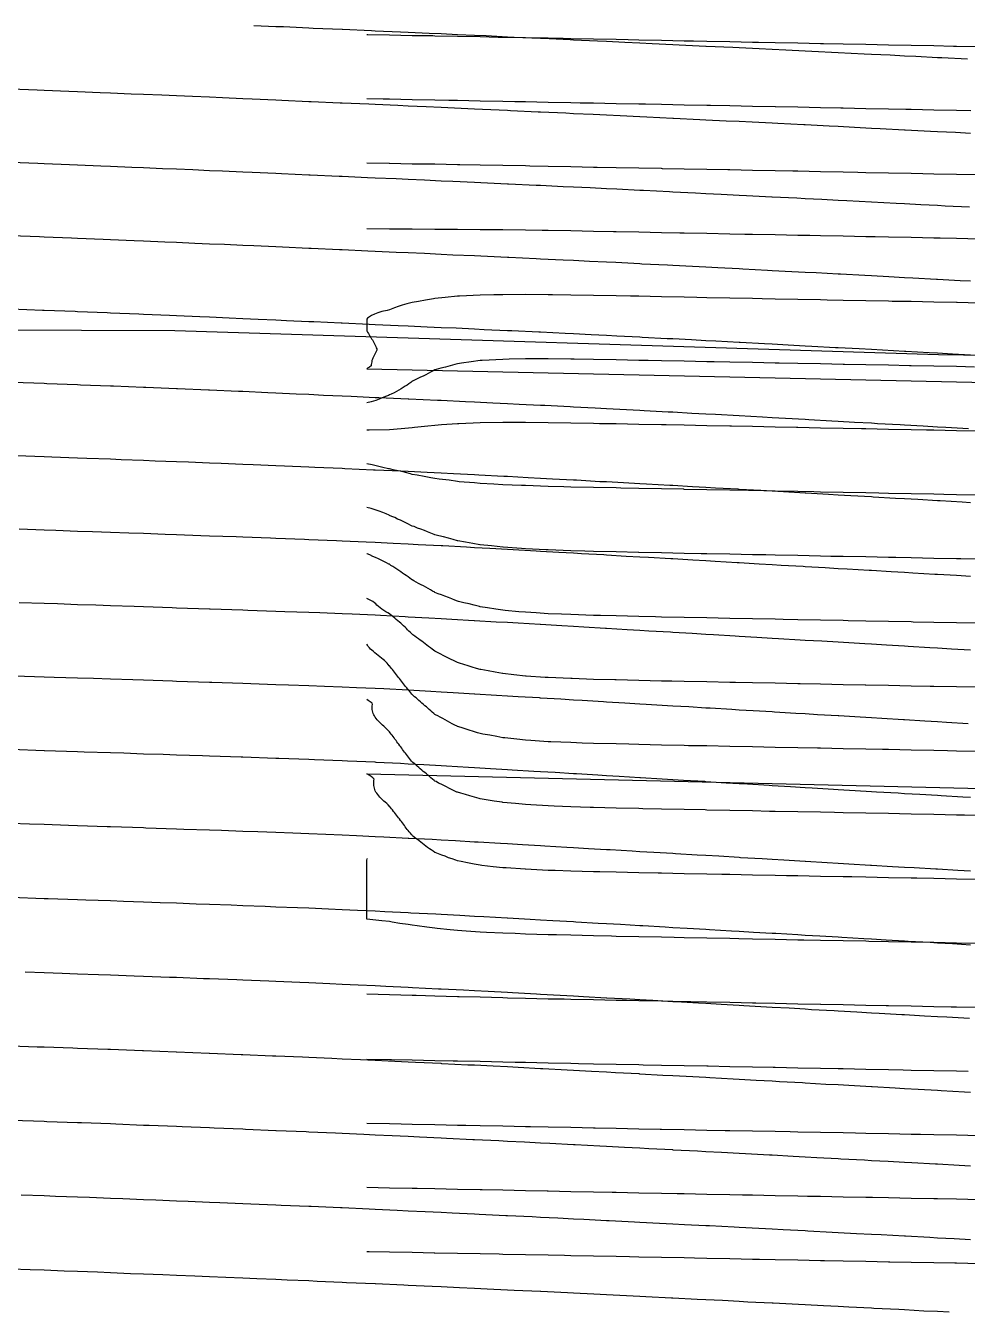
# Model space of a CAD drawing. Header units: metres. Extents: x 0 to 7092, y 40 to 458.
# Drawn here: x 2385.7 to 2475.7, y 40 to 163 of the extents above; entities that cross this region are included whole.
import ezdxf

# ---------------------------------------------------------------- set-up
doc = ezdxf.new("R2010")
doc.units = ezdxf.units.M

msp = doc.modelspace()

# ---------------------------------------------------------------- linework, layer by layer
at = {"color": 1}
msp.add_lwpolyline([(2337.6, 134.07), (2399.97, 133.85), (2399.97, 133.85), (2399.97, 133.85), (2399.97, 133.85), (2399.97, 133.85), (2399.97, 133.85), (2399.97, 133.85), (2472.93, 131.58), (2472.93, 131.58), (2472.93, 131.58), (2472.93, 131.58), (2472.93, 131.58), (2539.92, 130.67), (2539.92, 130.67), (2539.92, 130.67), (2539.92, 130.67), (2539.92, 130.67), (2539.92, 130.67), (2599.67, 126.9)], dxfattribs=at)
at = {"layer": 'Contour_Level_10'}
for points in [[(2476.84, 148.73), (2474.67, 148.78), (2472.5, 148.82), (2471.46, 148.84), (2470.33, 148.86), (2468.17, 148.91), (2466, 148.95), (2465.24, 148.96), (2463.83, 148.99), (2461.66, 149.03), (2459.49, 149.08), (2459.02, 149.09), (2457.33, 149.12), (2455.16, 149.16), (2452.99, 149.21), (2452.8, 149.21), (2450.82, 149.25), (2448.65, 149.29), (2446.57, 149.33), (2446.48, 149.34), (2444.32, 149.38), (2442.15, 149.42), (2440.31, 149.46), (2439.98, 149.46), (2437.81, 149.5), (2435.64, 149.55), (2433.9, 149.58), (2433.48, 149.59), (2431.31, 149.63), (2429.14, 149.67), (2427.2, 149.7), (2426.97, 149.71), (2424.8, 149.75), (2422.64, 149.78), (2420.47, 149.83), (2420.45, 149.83), (2418.3, 149.87)], [(2476.01, 110.35), (2474.68, 110.43), (2472.85, 110.53), (2472.59, 110.55), (2470.5, 110.67), (2469.69, 110.72), (2468.41, 110.8), (2466.53, 110.91), (2466.31, 110.92), (2464.22, 111.04), (2463.37, 111.09), (2462.12, 111.17), (2460.2, 111.28), (2460.02, 111.29), (2457.92, 111.41), (2457.04, 111.46), (2455.82, 111.53), (2453.88, 111.65), (2453.71, 111.66), (2451.6, 111.78), (2450.72, 111.83), (2449.48, 111.9), (2447.56, 112.02), (2447.37, 112.03), (2445.24, 112.15), (2444.39, 112.2), (2443.11, 112.27), (2441.23, 112.38), (2440.97, 112.4), (2438.82, 112.52), (2438.07, 112.56), (2436.65, 112.64), (2434.91, 112.74), (2434.48, 112.77), (2432.29, 112.89), (2431.75, 112.92), (2430.07, 113.01), (2428.59, 113.09), (2427.84, 113.14), (2425.57, 113.26), (2425.42, 113.27), (2423.23, 113.38), (2422.26, 113.43), (2420.82, 113.5), (2419.1, 113.59), (2418.26, 113.63), (2415.94, 113.73), (2415.42, 113.75), (2412.78, 113.86), (2412.34, 113.87), (2409.62, 113.98), (2409.12, 114), (2406.45, 114.1), (2405.81, 114.12), (2403.29, 114.21), (2402.45, 114.24), (2400.13, 114.33), (2399.03, 114.37), (2396.97, 114.44), (2395.58, 114.49), (2393.81, 114.55), (2392.1, 114.61), (2390.65, 114.66), (2388.6, 114.74), (2387.48, 114.77), (2385.08, 114.86)]]:
    msp.add_lwpolyline(points, dxfattribs=at)
at = {"layer": 'Contour_Level_11'}
for points in [[(2476.84, 142.61), (2474.67, 142.65), (2473.1, 142.68), (2472.5, 142.7), (2470.33, 142.74), (2468.17, 142.78), (2466.88, 142.81), (2466, 142.83), (2463.83, 142.87), (2461.66, 142.91), (2460.66, 142.93), (2459.49, 142.95), (2457.33, 143), (2455.16, 143.04), (2454.44, 143.05), (2452.99, 143.08), (2450.82, 143.13), (2448.65, 143.17), (2448.21, 143.18), (2446.48, 143.21), (2444.32, 143.25), (2442.15, 143.3), (2441.89, 143.3), (2439.98, 143.34), (2437.81, 143.38), (2435.64, 143.41), (2435.07, 143.42), (2433.48, 143.45), (2431.31, 143.48), (2429.14, 143.5), (2426.97, 143.52), (2424.8, 143.53), (2422.64, 143.54), (2421.31, 143.55), (2420.47, 143.55), (2418.3, 143.59)], [(2476.01, 103.3), (2474.19, 103.41), (2472.85, 103.49), (2472.12, 103.53), (2470.05, 103.65), (2469.69, 103.68), (2467.98, 103.78), (2466.53, 103.86), (2465.91, 103.9), (2463.85, 104.02), (2463.37, 104.05), (2461.78, 104.15), (2460.2, 104.24), (2459.72, 104.27), (2457.65, 104.39), (2457.04, 104.43), (2455.58, 104.52), (2453.88, 104.62), (2453.52, 104.64), (2451.45, 104.76), (2450.72, 104.81), (2449.39, 104.89), (2447.56, 104.99), (2447.32, 105.01), (2445.25, 105.13), (2444.39, 105.18), (2443.18, 105.26), (2441.23, 105.37), (2441.11, 105.38), (2439.04, 105.5), (2438.07, 105.56), (2436.96, 105.62), (2434.91, 105.75), (2434.87, 105.75), (2432.78, 105.87), (2431.75, 105.93), (2430.68, 105.99), (2428.59, 106.12), (2428.56, 106.12), (2426.42, 106.24), (2425.42, 106.3), (2424.23, 106.36), (2422.26, 106.47), (2421.99, 106.49), (2419.63, 106.61), (2419.1, 106.64), (2416.91, 106.73), (2415.94, 106.78), (2413.83, 106.86), (2412.78, 106.9), (2410.46, 106.98), (2409.62, 107.01), (2406.95, 107.1), (2406.45, 107.12), (2403.35, 107.23), (2403.29, 107.23), (2400.13, 107.33), (2399.72, 107.35), (2396.97, 107.44), (2396.07, 107.47), (2393.81, 107.55), (2392.41, 107.59), (2390.65, 107.65), (2388.74, 107.72), (2387.48, 107.76), (2385.08, 107.84)]]:
    msp.add_lwpolyline(points, dxfattribs=at)
at = {"layer": 'Contour_Level_12'}
for points in [[(2476.84, 136.49), (2474.74, 136.53), (2474.67, 136.53), (2472.5, 136.57), (2470.33, 136.62), (2468.53, 136.65), (2468.17, 136.66), (2466, 136.7), (2463.83, 136.74), (2462.31, 136.77), (2461.66, 136.79), (2459.49, 136.83), (2457.33, 136.87), (2456.09, 136.9), (2455.16, 136.92), (2452.99, 136.96), (2450.82, 137), (2449.85, 137.02), (2448.65, 137.04), (2446.48, 137.09), (2444.32, 137.13), (2443.5, 137.14), (2442.15, 137.17), (2439.98, 137.21), (2437.81, 137.24), (2436.06, 137.27), (2435.64, 137.27), (2433.48, 137.29), (2431.31, 137.28), (2430.45, 137.27), (2429.14, 137.24), (2427.18, 137.14), (2426.97, 137.13), (2425.8, 137.02), (2424.8, 136.92), (2424.67, 136.9), (2423.93, 136.77), (2423.26, 136.65), (2422.65, 136.53), (2422.64, 136.53), (2422.14, 136.41), (2421.69, 136.28), (2421.29, 136.16), (2420.94, 136.04), (2420.63, 135.91), (2420.47, 135.84), (2420.24, 135.79), (2419.76, 135.67), (2419.36, 135.54), (2419.03, 135.42), (2418.77, 135.3), (2418.56, 135.17), (2418.39, 135.05), (2418.3, 134.96), (2418.3, 133.86), (2418.32, 133.82), (2418.39, 133.7), (2418.46, 133.57), (2418.54, 133.45), (2418.61, 133.33), (2418.69, 133.2), (2418.77, 133.08), (2418.84, 132.96), (2418.91, 132.83), (2418.98, 132.71), (2419.04, 132.59), (2419.1, 132.47), (2419.16, 132.34), (2419.21, 132.22), (2419.26, 132.1), (2419.28, 131.97), (2419.2, 131.85), (2419.13, 131.73), (2419.06, 131.6), (2419, 131.48), (2418.94, 131.36), (2418.89, 131.23), (2418.84, 131.11), (2418.8, 130.99), (2418.78, 130.86), (2418.75, 130.74), (2418.74, 130.62), (2418.72, 130.5), (2418.55, 130.37), (2418.38, 130.25), (2418.3, 130.19), (2557.06, 127.13)], [(2475.77, 96.27), (2473.7, 96.39), (2472.85, 96.44), (2471.64, 96.51), (2469.69, 96.63), (2469.59, 96.64), (2467.53, 96.76), (2466.53, 96.82), (2465.47, 96.88), (2463.42, 97.01), (2463.37, 97.01), (2461.37, 97.13), (2460.2, 97.2), (2459.32, 97.25), (2457.27, 97.38), (2457.04, 97.39), (2455.22, 97.5), (2453.88, 97.58), (2453.18, 97.62), (2451.13, 97.74), (2450.72, 97.77), (2449.09, 97.87), (2447.56, 97.96), (2447.05, 97.99), (2445.01, 98.11), (2444.39, 98.15), (2442.97, 98.24), (2441.23, 98.34), (2440.93, 98.36), (2438.9, 98.48), (2438.07, 98.53), (2436.86, 98.61), (2434.91, 98.72), (2434.81, 98.73), (2432.77, 98.85), (2431.75, 98.91), (2430.71, 98.98), (2428.64, 99.1), (2428.59, 99.1), (2426.55, 99.22), (2425.42, 99.29), (2424.42, 99.35), (2422.26, 99.47), (2422.26, 99.47), (2419.94, 99.59), (2419.1, 99.64), (2417.31, 99.71), (2415.94, 99.77), (2414.25, 99.84), (2412.78, 99.89), (2410.83, 99.96), (2409.62, 100), (2407.21, 100.08), (2406.45, 100.11), (2403.49, 100.21), (2403.29, 100.21), (2400.13, 100.32), (2399.73, 100.33), (2396.97, 100.42), (2395.96, 100.45), (2393.81, 100.52), (2392.18, 100.58), (2390.65, 100.63), (2388.42, 100.7), (2387.48, 100.73), (2384.67, 100.82)]]:
    msp.add_lwpolyline(points, dxfattribs=at)
at = {"layer": 'Contour_Level_13'}
for points in [[(2476.39, 130.37), (2474.67, 130.41), (2472.5, 130.45), (2470.33, 130.49), (2470.17, 130.5), (2468.17, 130.54), (2466, 130.58), (2463.95, 130.62), (2463.83, 130.62), (2461.66, 130.66), (2459.49, 130.71), (2457.73, 130.74), (2457.33, 130.75), (2455.16, 130.79), (2452.99, 130.84), (2451.5, 130.86), (2450.82, 130.88), (2448.65, 130.92), (2446.48, 130.96), (2445.2, 130.99), (2444.32, 131), (2442.15, 131.05), (2439.98, 131.08), (2438.14, 131.11), (2437.81, 131.12), (2435.64, 131.14), (2433.48, 131.14), (2431.91, 131.11), (2431.31, 131.1), (2429.33, 130.99), (2429.14, 130.98), (2428.29, 130.86), (2427.35, 130.74), (2426.97, 130.69), (2426.71, 130.62), (2426.27, 130.5), (2425.83, 130.37), (2425.38, 130.25), (2424.94, 130.13), (2424.8, 130.09), (2424.64, 130), (2424.41, 129.88), (2424.18, 129.76), (2423.94, 129.63), (2423.7, 129.51), (2423.45, 129.39), (2423.2, 129.26), (2422.94, 129.14), (2422.66, 129.02), (2422.64, 129.01), (2422.5, 128.89), (2422.33, 128.77), (2422.16, 128.65), (2421.98, 128.53), (2421.79, 128.4), (2421.59, 128.28), (2421.38, 128.16), (2421.15, 128.03), (2420.91, 127.91), (2420.65, 127.79), (2420.47, 127.71), (2420.37, 127.66), (2420.09, 127.54), (2419.79, 127.42), (2419.5, 127.29), (2419.17, 127.17), (2418.73, 127.05), (2418.3, 126.94)], [(2476.01, 89.21), (2475.28, 89.25), (2473.21, 89.37), (2472.85, 89.39), (2471.15, 89.5), (2469.69, 89.58), (2469.09, 89.62), (2467.02, 89.74), (2466.53, 89.77), (2464.97, 89.86), (2463.37, 89.96), (2462.91, 89.99), (2460.86, 90.11), (2460.2, 90.15), (2458.8, 90.23), (2457.04, 90.34), (2456.75, 90.36), (2454.7, 90.48), (2453.88, 90.53), (2452.66, 90.6), (2450.72, 90.72), (2450.61, 90.73), (2448.57, 90.85), (2447.56, 90.91), (2446.52, 90.97), (2444.48, 91.1), (2444.39, 91.1), (2442.44, 91.22), (2441.23, 91.29), (2440.4, 91.34), (2438.35, 91.47), (2438.07, 91.48), (2436.31, 91.59), (2434.91, 91.67), (2434.26, 91.71), (2432.2, 91.83), (2431.75, 91.86), (2430.13, 91.96), (2428.59, 92.05), (2428.04, 92.08), (2425.93, 92.2), (2425.42, 92.23), (2423.77, 92.33), (2422.26, 92.41), (2421.54, 92.45), (2419.21, 92.57), (2419.1, 92.58), (2416.45, 92.7), (2415.94, 92.72), (2413.32, 92.82), (2412.78, 92.84), (2409.9, 92.94), (2409.62, 92.95), (2406.45, 93.06), (2406.3, 93.07), (2403.29, 93.17), (2402.6, 93.19), (2400.13, 93.27), (2398.85, 93.31), (2396.97, 93.37), (2395.08, 93.44), (2393.81, 93.48), (2391.3, 93.56), (2390.65, 93.58), (2387.52, 93.68), (2387.48, 93.68), (2384.32, 93.79)]]:
    msp.add_lwpolyline(points, dxfattribs=at)
at = {"layer": 'Contour_Level_14'}
for points in [[(2476.84, 124.24), (2474.67, 124.28), (2472.5, 124.33), (2471.81, 124.34), (2470.33, 124.37), (2468.17, 124.41), (2466, 124.45), (2465.59, 124.46), (2463.83, 124.5), (2461.66, 124.54), (2459.49, 124.58), (2459.37, 124.59), (2457.33, 124.63), (2455.16, 124.67), (2453.15, 124.71), (2452.99, 124.71), (2450.82, 124.75), (2448.65, 124.8), (2446.92, 124.83), (2446.48, 124.84), (2444.32, 124.88), (2442.15, 124.93), (2440.56, 124.95), (2439.98, 124.97), (2437.81, 125), (2435.64, 125.04), (2433.48, 125.06), (2431.31, 125.07), (2429.14, 125.04), (2427.09, 124.95), (2426.97, 124.95), (2425.46, 124.83), (2424.8, 124.79), (2424.13, 124.71), (2422.88, 124.59), (2422.64, 124.56), (2421.58, 124.46), (2420.47, 124.38), (2418.53, 124.34), (2418.3, 124.34)], [(2476.01, 82.16), (2474.79, 82.23), (2472.85, 82.35), (2472.7, 82.35), (2470.62, 82.48), (2469.69, 82.53), (2468.54, 82.6), (2466.53, 82.72), (2466.46, 82.72), (2464.38, 82.85), (2463.37, 82.91), (2462.3, 82.97), (2460.23, 83.09), (2460.2, 83.09), (2458.16, 83.22), (2457.04, 83.28), (2456.09, 83.34), (2454.02, 83.46), (2453.88, 83.47), (2451.94, 83.59), (2450.72, 83.66), (2449.87, 83.71), (2447.8, 83.83), (2447.56, 83.85), (2445.73, 83.95), (2444.39, 84.03), (2443.66, 84.08), (2441.58, 84.2), (2441.23, 84.22), (2439.5, 84.32), (2438.07, 84.41), (2437.41, 84.45), (2435.31, 84.57), (2434.91, 84.59), (2433.2, 84.69), (2431.75, 84.78), (2431.08, 84.82), (2428.94, 84.94), (2428.59, 84.96), (2426.77, 85.06), (2425.42, 85.14), (2424.56, 85.19), (2422.31, 85.31), (2422.26, 85.31), (2419.92, 85.43), (2419.1, 85.47), (2417.31, 85.56), (2415.94, 85.62), (2414.4, 85.68), (2412.78, 85.74), (2411.23, 85.8), (2409.62, 85.86), (2407.89, 85.92), (2406.45, 85.98), (2404.41, 86.05), (2403.29, 86.09), (2400.83, 86.17), (2400.13, 86.2), (2397.19, 86.29), (2396.97, 86.3), (2393.81, 86.41), (2393.51, 86.42), (2390.65, 86.51), (2389.8, 86.54), (2387.48, 86.62), (2386.07, 86.66), (2384.32, 86.72)]]:
    msp.add_lwpolyline(points, dxfattribs=at)
at = {"layer": 'Contour_Level_15'}
for points in [[(2476.84, 118.12), (2474.67, 118.16), (2473.45, 118.18), (2472.5, 118.2), (2470.33, 118.24), (2468.17, 118.29), (2467.23, 118.31), (2466, 118.33), (2463.83, 118.37), (2461.66, 118.42), (2461.02, 118.43), (2459.49, 118.46), (2457.33, 118.5), (2455.16, 118.55), (2454.8, 118.55), (2452.99, 118.59), (2450.82, 118.63), (2448.65, 118.67), (2448.61, 118.68), (2446.48, 118.72), (2444.32, 118.76), (2442.57, 118.8), (2442.15, 118.81), (2439.98, 118.85), (2437.81, 118.9), (2437.14, 118.92), (2435.64, 118.96), (2433.48, 119.03), (2433.08, 119.05), (2431.31, 119.12), (2430.44, 119.17), (2429.14, 119.24), (2428.59, 119.29), (2427.15, 119.41), (2426.97, 119.43), (2426.17, 119.54), (2425.21, 119.66), (2424.8, 119.71), (2424.44, 119.78), (2423.8, 119.91), (2423.12, 120.03), (2422.64, 120.11), (2422.48, 120.15), (2422, 120.28), (2421.5, 120.4), (2420.96, 120.52), (2420.47, 120.63), (2420.39, 120.65), (2419.85, 120.77), (2419.33, 120.89), (2418.83, 121.02), (2418.3, 121.11)], [(2476.01, 75.11), (2474.28, 75.21), (2472.85, 75.3), (2472.16, 75.34), (2470.05, 75.46), (2469.69, 75.48), (2467.94, 75.58), (2466.53, 75.66), (2465.82, 75.71), (2463.71, 75.83), (2463.37, 75.85), (2461.6, 75.95), (2460.2, 76.03), (2459.5, 76.08), (2457.39, 76.2), (2457.04, 76.22), (2455.28, 76.32), (2453.88, 76.4), (2453.17, 76.44), (2451.05, 76.57), (2450.72, 76.59), (2448.94, 76.69), (2447.56, 76.77), (2446.82, 76.81), (2444.69, 76.94), (2444.39, 76.95), (2442.56, 77.06), (2441.23, 77.14), (2440.42, 77.18), (2438.27, 77.31), (2438.07, 77.32), (2436.1, 77.43), (2434.91, 77.5), (2433.92, 77.55), (2431.75, 77.67), (2431.72, 77.68), (2429.49, 77.8), (2428.59, 77.85), (2427.21, 77.92), (2425.42, 78.02), (2424.9, 78.05), (2422.53, 78.17), (2422.26, 78.18), (2420.04, 78.29), (2419.1, 78.34), (2417.42, 78.41), (2415.94, 78.48), (2414.65, 78.54), (2412.78, 78.62), (2411.7, 78.66), (2409.62, 78.74), (2408.6, 78.78), (2406.45, 78.87), (2405.36, 78.91), (2403.29, 78.98), (2402, 79.03), (2400.13, 79.1), (2398.56, 79.15), (2396.97, 79.21), (2395.04, 79.28), (2393.81, 79.32), (2391.47, 79.4), (2390.65, 79.43), (2387.86, 79.52), (2387.48, 79.54), (2384.32, 79.64)]]:
    msp.add_lwpolyline(points, dxfattribs=at)
at = {"layer": 'Contour_Level_16'}
for points in [[(2476.84, 111.99), (2475.09, 112.03), (2474.67, 112.04), (2472.5, 112.08), (2470.33, 112.12), (2468.87, 112.15), (2468.17, 112.16), (2466, 112.21), (2463.83, 112.25), (2462.66, 112.27), (2461.66, 112.29), (2459.49, 112.34), (2457.33, 112.38), (2456.45, 112.4), (2455.16, 112.42), (2452.99, 112.47), (2450.82, 112.51), (2450.27, 112.52), (2448.65, 112.55), (2446.48, 112.6), (2444.32, 112.64), (2444.28, 112.64), (2442.15, 112.69), (2439.98, 112.74), (2439.14, 112.77), (2437.81, 112.8), (2435.64, 112.88), (2435.44, 112.89), (2433.48, 112.98), (2433.08, 113.01), (2431.35, 113.14), (2431.31, 113.14), (2430.23, 113.26), (2429.14, 113.38), (2429.12, 113.38), (2428.43, 113.5), (2427.73, 113.63), (2427.01, 113.75), (2426.97, 113.76), (2426.55, 113.87), (2426.1, 114), (2425.64, 114.12), (2425.18, 114.24), (2424.8, 114.34), (2424.74, 114.37), (2424.43, 114.49), (2424.12, 114.61), (2423.81, 114.74), (2423.48, 114.86), (2423.15, 114.98), (2422.82, 115.11), (2422.64, 115.17), (2422.52, 115.23), (2422.28, 115.35), (2422.03, 115.47), (2421.78, 115.6), (2421.52, 115.72), (2421.25, 115.84), (2420.98, 115.97), (2420.71, 116.09), (2420.47, 116.19), (2420.43, 116.21), (2420.15, 116.34), (2419.83, 116.46), (2419.49, 116.58), (2419.12, 116.71), (2418.73, 116.83), (2418.31, 116.95), (2418.3, 116.95)], [(2475.91, 68.07), (2473.75, 68.2), (2472.85, 68.25), (2471.6, 68.32), (2469.69, 68.43), (2469.44, 68.44), (2467.28, 68.56), (2466.53, 68.61), (2465.13, 68.69), (2463.37, 68.79), (2462.98, 68.81), (2460.82, 68.93), (2460.2, 68.97), (2458.66, 69.06), (2457.04, 69.15), (2456.5, 69.18), (2454.34, 69.3), (2453.88, 69.33), (2452.18, 69.43), (2450.72, 69.51), (2450.01, 69.55), (2447.83, 69.67), (2447.56, 69.69), (2445.65, 69.8), (2444.39, 69.87), (2443.45, 69.92), (2441.25, 70.04), (2441.23, 70.04), (2439.02, 70.17), (2438.07, 70.22), (2436.78, 70.29), (2434.91, 70.39), (2434.53, 70.41), (2432.24, 70.53), (2431.75, 70.56), (2429.91, 70.66), (2428.59, 70.73), (2427.56, 70.78), (2425.42, 70.89), (2425.15, 70.9), (2422.68, 71.03), (2422.26, 71.05), (2420.13, 71.15), (2419.1, 71.2), (2417.49, 71.27), (2415.94, 71.34), (2414.76, 71.4), (2412.78, 71.48), (2411.92, 71.52), (2409.62, 71.62), (2408.96, 71.64), (2406.45, 71.74), (2405.88, 71.77), (2403.29, 71.87), (2402.71, 71.89), (2400.13, 71.99), (2399.44, 72.01), (2396.97, 72.1), (2396.09, 72.14), (2393.81, 72.22), (2392.66, 72.26), (2390.65, 72.33), (2389.19, 72.38), (2387.48, 72.44), (2385.66, 72.5)]]:
    msp.add_lwpolyline(points, dxfattribs=at)
at = {"layer": 'Contour_Level_17'}
for points in [[(2476.73, 105.87), (2474.67, 105.91), (2472.5, 105.95), (2470.52, 105.99), (2470.33, 106), (2468.17, 106.04), (2466, 106.08), (2464.3, 106.12), (2463.83, 106.13), (2461.66, 106.17), (2459.49, 106.21), (2458.09, 106.24), (2457.33, 106.26), (2455.16, 106.3), (2452.99, 106.34), (2451.9, 106.36), (2450.82, 106.39), (2448.65, 106.43), (2446.48, 106.47), (2445.9, 106.49), (2444.32, 106.52), (2442.15, 106.57), (2440.65, 106.61), (2439.98, 106.63), (2437.81, 106.7), (2436.93, 106.73), (2435.64, 106.79), (2434.5, 106.86), (2433.48, 106.92), (2432.83, 106.98), (2431.53, 107.1), (2431.31, 107.12), (2430.64, 107.23), (2429.84, 107.35), (2429.14, 107.45), (2429.07, 107.47), (2428.58, 107.59), (2428.09, 107.72), (2427.59, 107.84), (2427.08, 107.96), (2426.97, 107.99), (2426.73, 108.09), (2426.42, 108.21), (2426.1, 108.33), (2425.78, 108.46), (2425.46, 108.58), (2425.13, 108.7), (2424.8, 108.82), (2424.8, 108.83), (2424.59, 108.95), (2424.38, 109.07), (2424.16, 109.2), (2423.94, 109.32), (2423.72, 109.44), (2423.49, 109.56), (2423.26, 109.69), (2423.03, 109.81), (2422.8, 109.93), (2422.64, 110.02), (2422.58, 110.06), (2422.41, 110.18), (2422.25, 110.3), (2422.07, 110.43), (2421.9, 110.55), (2421.73, 110.67), (2421.55, 110.8), (2421.37, 110.92), (2421.19, 111.04), (2421, 111.17), (2420.81, 111.29), (2420.62, 111.41), (2420.47, 111.51), (2420.42, 111.53), (2420.19, 111.66), (2419.95, 111.78), (2419.69, 111.9), (2419.42, 112.03), (2419.15, 112.15), (2418.88, 112.27), (2418.61, 112.4), (2418.35, 112.52), (2418.3, 112.55)], [(2476.01, 61.02), (2475.42, 61.05), (2473.21, 61.18), (2472.85, 61.2), (2471.01, 61.3), (2469.69, 61.37), (2468.8, 61.42), (2466.59, 61.55), (2466.53, 61.55), (2464.38, 61.67), (2463.37, 61.73), (2462.17, 61.79), (2460.2, 61.9), (2459.96, 61.92), (2457.75, 62.04), (2457.04, 62.08), (2455.53, 62.16), (2453.88, 62.25), (2453.31, 62.29), (2451.08, 62.41), (2450.72, 62.43), (2448.84, 62.53), (2447.56, 62.6), (2446.59, 62.65), (2444.39, 62.77), (2444.34, 62.78), (2442.06, 62.9), (2441.23, 62.95), (2439.77, 63.02), (2438.07, 63.12), (2437.46, 63.15), (2435.13, 63.27), (2434.91, 63.28), (2432.77, 63.39), (2431.75, 63.45), (2430.37, 63.52), (2428.59, 63.61), (2427.95, 63.64), (2425.48, 63.76), (2425.42, 63.77), (2422.95, 63.89), (2422.26, 63.92), (2420.36, 64.01), (2419.1, 64.07), (2417.7, 64.13), (2415.94, 64.21), (2414.97, 64.26), (2412.78, 64.35), (2412.17, 64.38), (2409.62, 64.49), (2409.28, 64.5), (2406.45, 64.62), (2406.3, 64.62), (2403.29, 64.75), (2403.23, 64.75), (2400.13, 64.87), (2400.08, 64.87), (2396.97, 64.99), (2396.86, 64.99), (2393.81, 65.11), (2393.56, 65.12), (2390.65, 65.22), (2390.21, 65.24), (2387.48, 65.34), (2386.8, 65.36), (2384.32, 65.45)]]:
    msp.add_lwpolyline(points, dxfattribs=at)
at = {"layer": 'Contour_Level_18'}
for points in [[(2476.84, 99.75), (2474.67, 99.79), (2472.5, 99.83), (2472.16, 99.84), (2470.33, 99.87), (2468.17, 99.92), (2466, 99.96), (2465.94, 99.96), (2463.83, 100), (2461.66, 100.05), (2459.73, 100.08), (2459.49, 100.09), (2457.33, 100.13), (2455.16, 100.17), (2453.53, 100.21), (2452.99, 100.22), (2450.82, 100.26), (2448.65, 100.31), (2447.47, 100.33), (2446.48, 100.35), (2444.32, 100.4), (2442.15, 100.45), (2442, 100.45), (2439.98, 100.51), (2437.93, 100.58), (2437.81, 100.58), (2435.64, 100.68), (2435.34, 100.7), (2433.53, 100.82), (2433.48, 100.83), (2432.37, 100.95), (2431.31, 101.06), (2431.27, 101.07), (2430.59, 101.19), (2429.9, 101.32), (2429.22, 101.44), (2429.14, 101.45), (2428.78, 101.56), (2428.38, 101.68), (2427.98, 101.81), (2427.57, 101.93), (2427.16, 102.05), (2426.97, 102.11), (2426.84, 102.18), (2426.6, 102.3), (2426.36, 102.42), (2426.11, 102.55), (2425.87, 102.67), (2425.62, 102.79), (2425.37, 102.92), (2425.12, 103.04), (2424.87, 103.16), (2424.8, 103.19), (2424.69, 103.29), (2424.54, 103.41), (2424.38, 103.53), (2424.22, 103.65), (2424.06, 103.78), (2423.9, 103.9), (2423.74, 104.02), (2423.57, 104.15), (2423.41, 104.27), (2423.24, 104.39), (2423.07, 104.52), (2422.9, 104.64), (2422.72, 104.76), (2422.64, 104.82), (2422.58, 104.89), (2422.46, 105.01), (2422.34, 105.13), (2422.21, 105.26), (2422.09, 105.38), (2421.96, 105.5), (2421.83, 105.62), (2421.69, 105.75), (2421.56, 105.87), (2421.42, 105.99), (2421.27, 106.12), (2421.12, 106.24), (2420.98, 106.36), (2420.82, 106.49), (2420.67, 106.61), (2420.51, 106.73), (2420.47, 106.77), (2420.32, 106.86), (2420.12, 106.98), (2419.93, 107.1), (2419.75, 107.23), (2419.58, 107.35), (2419.42, 107.47), (2419.28, 107.59), (2419.16, 107.72), (2419.05, 107.84), (2418.88, 107.96), (2418.63, 108.09), (2418.36, 108.21), (2418.3, 108.24)], [(2476.01, 53.98), (2474.93, 54.04), (2472.85, 54.15), (2472.66, 54.16), (2470.4, 54.28), (2469.69, 54.32), (2468.13, 54.41), (2466.53, 54.49), (2465.87, 54.53), (2463.6, 54.65), (2463.37, 54.66), (2461.33, 54.77), (2460.2, 54.84), (2459.05, 54.9), (2457.04, 55.01), (2456.78, 55.02), (2454.49, 55.14), (2453.88, 55.18), (2452.2, 55.27), (2450.72, 55.35), (2449.9, 55.39), (2447.59, 55.51), (2447.56, 55.52), (2445.27, 55.64), (2444.39, 55.68), (2442.93, 55.76), (2441.23, 55.85), (2440.58, 55.88), (2438.21, 56.01), (2438.07, 56.01), (2435.8, 56.13), (2434.91, 56.18), (2433.38, 56.25), (2431.75, 56.33), (2430.93, 56.38), (2428.59, 56.49), (2428.44, 56.5), (2425.91, 56.62), (2425.42, 56.65), (2423.34, 56.74), (2422.26, 56.8), (2420.72, 56.87), (2419.1, 56.94), (2418.04, 56.99), (2415.94, 57.09), (2415.31, 57.11), (2412.78, 57.23), (2412.52, 57.24), (2409.66, 57.36), (2409.62, 57.36), (2406.72, 57.48), (2406.45, 57.49), (2403.72, 57.61), (2403.29, 57.62), (2400.65, 57.73), (2400.13, 57.75), (2397.51, 57.85), (2396.97, 57.87), (2394.31, 57.98), (2393.81, 58), (2391.05, 58.1), (2390.65, 58.11), (2387.74, 58.22), (2387.48, 58.23), (2384.37, 58.35)]]:
    msp.add_lwpolyline(points, dxfattribs=at)
at = {"layer": 'Contour_Level_19'}
for points in [[(2476.84, 93.62), (2474.67, 93.66), (2473.8, 93.68), (2472.5, 93.71), (2470.33, 93.75), (2468.17, 93.79), (2467.58, 93.8), (2466, 93.84), (2463.83, 93.88), (2461.66, 93.92), (2461.37, 93.93), (2459.49, 93.97), (2457.33, 94.01), (2455.16, 94.05), (2455.16, 94.05), (2452.99, 94.09), (2450.82, 94.14), (2449.04, 94.17), (2448.65, 94.18), (2446.48, 94.23), (2444.32, 94.27), (2443.34, 94.3), (2442.15, 94.33), (2439.98, 94.38), (2438.88, 94.42), (2437.81, 94.46), (2435.88, 94.54), (2435.64, 94.55), (2433.97, 94.67), (2433.48, 94.7), (2432.65, 94.79), (2431.51, 94.91), (2431.31, 94.93), (2430.75, 95.04), (2430.07, 95.16), (2429.4, 95.28), (2429.14, 95.33), (2428.9, 95.41), (2428.5, 95.53), (2428.1, 95.65), (2427.71, 95.77), (2427.32, 95.9), (2426.97, 96.01), (2426.94, 96.02), (2426.71, 96.14), (2426.48, 96.27), (2426.25, 96.39), (2426.02, 96.51), (2425.79, 96.64), (2425.56, 96.76), (2425.33, 96.88), (2425.1, 97.01), (2424.87, 97.13), (2424.8, 97.16), (2424.7, 97.25), (2424.56, 97.38), (2424.42, 97.5), (2424.28, 97.62), (2424.14, 97.74), (2424, 97.87), (2423.86, 97.99), (2423.72, 98.11), (2423.58, 98.24), (2423.44, 98.36), (2423.29, 98.48), (2423.15, 98.61), (2423.01, 98.73), (2422.87, 98.85), (2422.73, 98.98), (2422.64, 99.06), (2422.6, 99.1), (2422.51, 99.22), (2422.41, 99.35), (2422.31, 99.47), (2422.21, 99.59), (2422.12, 99.71), (2422.02, 99.84), (2421.92, 99.96), (2421.82, 100.08), (2421.73, 100.21), (2421.63, 100.33), (2421.53, 100.45), (2421.44, 100.58), (2421.34, 100.7), (2421.24, 100.82), (2421.15, 100.95), (2421.05, 101.07), (2420.96, 101.19), (2420.86, 101.32), (2420.76, 101.44), (2420.66, 101.56), (2420.56, 101.68), (2420.47, 101.8), (2420.46, 101.81), (2420.36, 101.93), (2420.25, 102.05), (2420.13, 102.18), (2420, 102.3), (2419.86, 102.42), (2419.71, 102.55), (2419.56, 102.67), (2419.4, 102.79), (2419.24, 102.92), (2419.09, 103.04), (2418.94, 103.16), (2418.8, 103.29), (2418.67, 103.41), (2418.55, 103.53), (2418.44, 103.65), (2418.36, 103.78), (2418.3, 103.88)], [(2476.01, 46.93), (2474.44, 47.02), (2472.85, 47.1), (2472.11, 47.14), (2469.78, 47.26), (2469.69, 47.27), (2467.45, 47.39), (2466.53, 47.44), (2465.12, 47.51), (2463.37, 47.6), (2462.79, 47.63), (2460.45, 47.76), (2460.2, 47.77), (2458.11, 47.88), (2457.04, 47.94), (2455.76, 48), (2453.88, 48.1), (2453.41, 48.13), (2451.05, 48.25), (2450.72, 48.27), (2448.67, 48.37), (2447.56, 48.43), (2446.29, 48.5), (2444.39, 48.59), (2443.89, 48.62), (2441.48, 48.74), (2441.23, 48.75), (2439.04, 48.86), (2438.07, 48.91), (2436.58, 48.99), (2434.91, 49.07), (2434.1, 49.11), (2431.75, 49.23), (2431.6, 49.23), (2429.06, 49.36), (2428.59, 49.38), (2426.48, 49.48), (2425.42, 49.53), (2423.87, 49.6), (2422.26, 49.68), (2421.22, 49.73), (2419.1, 49.82), (2418.52, 49.85), (2415.94, 49.97), (2415.78, 49.97), (2412.98, 50.1), (2412.78, 50.11), (2410.13, 50.22), (2409.62, 50.24), (2407.22, 50.34), (2406.45, 50.37), (2404.25, 50.47), (2403.29, 50.5), (2401.23, 50.59), (2400.13, 50.63), (2398.14, 50.71), (2396.97, 50.76), (2395, 50.83), (2393.81, 50.88), (2391.81, 50.96), (2390.65, 51), (2388.57, 51.08), (2387.48, 51.12), (2385.28, 51.2)]]:
    msp.add_lwpolyline(points, dxfattribs=at)
at = {"layer": 'Contour_Level_20'}
for points in [[(2476.84, 87.5), (2475.44, 87.53), (2474.67, 87.54), (2472.5, 87.58), (2470.33, 87.63), (2469.22, 87.65), (2468.17, 87.67), (2466, 87.71), (2463.83, 87.76), (2463.01, 87.77), (2461.66, 87.8), (2459.49, 87.84), (2457.33, 87.88), (2456.8, 87.89), (2455.16, 87.93), (2452.99, 87.97), (2450.82, 88.01), (2450.63, 88.02), (2448.65, 88.06), (2446.48, 88.1), (2444.69, 88.14), (2444.32, 88.15), (2442.15, 88.2), (2439.98, 88.25), (2439.67, 88.26), (2437.81, 88.32), (2436.22, 88.39), (2435.64, 88.41), (2433.99, 88.51), (2433.48, 88.54), (2432.51, 88.63), (2431.31, 88.75), (2431.26, 88.76), (2430.49, 88.88), (2429.73, 89), (2429.14, 89.1), (2429.04, 89.13), (2428.6, 89.25), (2428.16, 89.37), (2427.73, 89.5), (2427.29, 89.62), (2426.97, 89.71), (2426.91, 89.74), (2426.66, 89.86), (2426.41, 89.99), (2426.16, 90.11), (2425.91, 90.23), (2425.66, 90.36), (2425.42, 90.48), (2425.17, 90.6), (2424.93, 90.73), (2424.8, 90.79), (2424.73, 90.85), (2424.58, 90.97), (2424.44, 91.1), (2424.29, 91.22), (2424.14, 91.34), (2424, 91.47), (2423.85, 91.59), (2423.71, 91.71), (2423.56, 91.83), (2423.42, 91.96), (2423.27, 92.08), (2423.13, 92.2), (2422.99, 92.33), (2422.85, 92.45), (2422.7, 92.57), (2422.64, 92.63), (2422.59, 92.7), (2422.49, 92.82), (2422.39, 92.94), (2422.29, 93.07), (2422.2, 93.19), (2422.1, 93.31), (2422.01, 93.44), (2421.91, 93.56), (2421.82, 93.68), (2421.73, 93.8), (2421.64, 93.93), (2421.55, 94.05), (2421.46, 94.17), (2421.37, 94.3), (2421.28, 94.42), (2421.19, 94.54), (2421.1, 94.67), (2421, 94.79), (2420.91, 94.91), (2420.82, 95.04), (2420.73, 95.16), (2420.63, 95.28), (2420.54, 95.41), (2420.47, 95.49), (2420.43, 95.53), (2420.32, 95.65), (2420.2, 95.77), (2420.07, 95.9), (2419.94, 96.02), (2419.81, 96.14), (2419.67, 96.27), (2419.55, 96.39), (2419.42, 96.51), (2419.31, 96.64), (2419.21, 96.76), (2419.12, 96.88), (2419.04, 97.01), (2418.97, 97.13), (2418.92, 97.25), (2418.88, 97.38), (2418.85, 97.5), (2418.83, 97.62), (2418.82, 97.74), (2418.82, 97.87), (2418.83, 97.99), (2418.84, 98.11), (2418.81, 98.24), (2418.64, 98.36), (2418.44, 98.48), (2418.3, 98.57)], [(2473.95, 40), (2472.85, 40.06), (2471.55, 40.12), (2469.69, 40.22), (2469.15, 40.25), (2466.76, 40.37), (2466.53, 40.38), (2464.36, 40.49), (2463.37, 40.54), (2461.96, 40.62), (2460.2, 40.71), (2459.55, 40.74), (2457.15, 40.86), (2457.04, 40.87), (2454.73, 40.98), (2453.88, 41.03), (2452.3, 41.11), (2450.72, 41.19), (2449.87, 41.23), (2447.56, 41.35), (2447.42, 41.35), (2444.96, 41.48), (2444.39, 41.51), (2442.49, 41.6), (2441.23, 41.66), (2439.99, 41.72), (2438.07, 41.82), (2437.48, 41.85), (2434.95, 41.97), (2434.91, 41.97), (2432.39, 42.09), (2431.75, 42.12), (2429.8, 42.22), (2428.59, 42.27), (2427.18, 42.34), (2425.42, 42.42), (2424.54, 42.46), (2422.26, 42.57), (2421.85, 42.59), (2419.13, 42.71), (2419.1, 42.71), (2416.37, 42.83), (2415.94, 42.85), (2413.56, 42.95), (2412.78, 42.99), (2410.7, 43.08), (2409.62, 43.12), (2407.8, 43.2), (2406.45, 43.26), (2404.85, 43.32), (2403.29, 43.39), (2401.86, 43.45), (2400.13, 43.52), (2398.81, 43.57), (2396.97, 43.64), (2395.71, 43.69), (2393.81, 43.77), (2392.56, 43.82), (2390.65, 43.89), (2389.37, 43.94), (2387.48, 44.01), (2386.13, 44.06), (2384.32, 44.13)]]:
    msp.add_lwpolyline(points, dxfattribs=at)
at = {"layer": 'Contour_Level_21'}
msp.add_lwpolyline([(2476.84, 81.37), (2474.67, 81.42), (2472.5, 81.46), (2470.87, 81.49), (2470.33, 81.5), (2468.17, 81.55), (2466, 81.59), (2464.65, 81.62), (2463.83, 81.63), (2461.66, 81.67), (2459.49, 81.72), (2458.43, 81.74), (2457.33, 81.76), (2455.16, 81.8), (2452.99, 81.85), (2452.24, 81.86), (2450.82, 81.89), (2448.65, 81.93), (2446.48, 81.98), (2446.14, 81.98), (2444.32, 82.02), (2442.15, 82.07), (2440.57, 82.11), (2439.98, 82.12), (2437.81, 82.18), (2436.31, 82.23), (2435.64, 82.25), (2433.48, 82.35), (2433.45, 82.35), (2431.64, 82.48), (2431.31, 82.5), (2430.39, 82.6), (2429.29, 82.72), (2429.14, 82.74), (2428.57, 82.85), (2427.94, 82.97), (2427.32, 83.09), (2426.97, 83.16), (2426.82, 83.22), (2426.47, 83.34), (2426.12, 83.46), (2425.79, 83.59), (2425.47, 83.71), (2425.15, 83.83), (2424.84, 83.95), (2424.8, 83.97), (2424.64, 84.08), (2424.47, 84.2), (2424.29, 84.32), (2424.12, 84.45), (2423.95, 84.57), (2423.78, 84.69), (2423.62, 84.82), (2423.46, 84.94), (2423.3, 85.06), (2423.14, 85.19), (2422.99, 85.31), (2422.84, 85.43), (2422.69, 85.56), (2422.64, 85.6), (2422.57, 85.68), (2422.47, 85.8), (2422.37, 85.92), (2422.27, 86.05), (2422.18, 86.17), (2422.08, 86.29), (2421.99, 86.42), (2421.9, 86.54), (2421.8, 86.66), (2421.71, 86.79), (2421.62, 86.91), (2421.53, 87.03), (2421.44, 87.16), (2421.34, 87.28), (2421.25, 87.4), (2421.15, 87.53), (2421.06, 87.65), (2420.96, 87.77), (2420.86, 87.89), (2420.76, 88.02), (2420.67, 88.14), (2420.57, 88.26), (2420.47, 88.38), (2420.46, 88.39), (2420.34, 88.51), (2420.21, 88.63), (2420.07, 88.76), (2419.94, 88.88), (2419.81, 89), (2419.68, 89.13), (2419.56, 89.25), (2419.45, 89.37), (2419.35, 89.5), (2419.26, 89.62), (2419.18, 89.74), (2419.12, 89.86), (2419.07, 89.99), (2419.03, 90.11), (2419, 90.23), (2418.98, 90.36), (2418.97, 90.48), (2418.97, 90.6), (2418.98, 90.73), (2418.99, 90.85), (2419.01, 90.97), (2418.89, 91.1), (2418.71, 91.22), (2418.52, 91.34), (2418.32, 91.47), (2418.3, 91.48), (4565.81, 40)], dxfattribs=at)
at = {"layer": 'Contour_Level_22'}
msp.add_lwpolyline([(2476.84, 75.25), (2474.67, 75.29), (2472.51, 75.34), (2472.5, 75.34), (2470.33, 75.38), (2468.17, 75.42), (2466.29, 75.46), (2466, 75.47), (2463.83, 75.51), (2461.66, 75.55), (2460.07, 75.58), (2459.49, 75.59), (2457.33, 75.64), (2455.16, 75.68), (2453.86, 75.71), (2452.99, 75.72), (2450.82, 75.77), (2448.65, 75.81), (2447.69, 75.83), (2446.48, 75.85), (2444.32, 75.9), (2442.15, 75.94), (2441.7, 75.95), (2439.98, 75.99), (2437.81, 76.04), (2436.43, 76.08), (2435.64, 76.1), (2433.48, 76.16), (2432.49, 76.2), (2431.31, 76.24), (2429.74, 76.32), (2429.14, 76.35), (2427.8, 76.44), (2426.97, 76.5), (2426.29, 76.57), (2425.04, 76.69), (2424.8, 76.72), (2424.03, 76.81), (2423.12, 76.94), (2422.64, 77.01), (2422.27, 77.06), (2421.47, 77.18), (2420.74, 77.31), (2420.47, 77.36), (2419.74, 77.43), (2418.61, 77.55), (2418.3, 77.59), (2418.3, 83.2), (2418.31, 83.22), (2418.35, 83.34), (2418.3, 83.37)], dxfattribs=at)
at = {"layer": 'Contour_Level_23'}
msp.add_lwpolyline([(2476.84, 69.13), (2474.67, 69.17), (2474.15, 69.18), (2472.5, 69.21), (2470.33, 69.26), (2468.17, 69.3), (2467.93, 69.3), (2466, 69.34), (2463.83, 69.38), (2461.71, 69.43), (2461.66, 69.43), (2459.49, 69.47), (2457.33, 69.51), (2455.5, 69.55), (2455.16, 69.56), (2452.99, 69.6), (2450.82, 69.64), (2449.29, 69.67), (2448.65, 69.69), (2446.48, 69.73), (2444.32, 69.77), (2443.13, 69.8), (2442.15, 69.82), (2439.98, 69.86), (2437.81, 69.91), (2437.18, 69.92), (2435.64, 69.95), (2433.48, 70), (2431.76, 70.04), (2431.31, 70.05), (2429.14, 70.11), (2427.13, 70.17), (2426.97, 70.17), (2424.8, 70.23), (2423.01, 70.29), (2422.64, 70.3), (2420.47, 70.36), (2418.31, 70.41), (2418.3, 70.41)], dxfattribs=at)
at = {"layer": 'Contour_Level_24'}
msp.add_lwpolyline([(2475.79, 63.02), (2474.67, 63.05), (2472.5, 63.09), (2470.33, 63.13), (2469.57, 63.15), (2468.17, 63.18), (2466, 63.22), (2463.83, 63.26), (2463.35, 63.27), (2461.66, 63.3), (2459.49, 63.35), (2457.33, 63.39), (2457.14, 63.39), (2455.16, 63.43), (2452.99, 63.48), (2450.92, 63.52), (2450.82, 63.52), (2448.65, 63.56), (2446.48, 63.6), (2444.72, 63.64), (2444.32, 63.65), (2442.15, 63.69), (2439.98, 63.73), (2438.55, 63.76), (2437.81, 63.78), (2435.64, 63.82), (2433.48, 63.87), (2432.48, 63.89), (2431.31, 63.91), (2429.14, 63.96), (2426.97, 64), (2426.57, 64.01), (2424.8, 64.05), (2422.64, 64.09), (2420.68, 64.13), (2420.47, 64.14), (2418.3, 64.18)], dxfattribs=at)
at = {"layer": 'Contour_Level_25'}
msp.add_lwpolyline([(2476.84, 56.88), (2474.67, 56.92), (2472.5, 56.97), (2471.21, 56.99), (2470.33, 57.01), (2468.17, 57.05), (2466, 57.09), (2465, 57.11), (2463.83, 57.14), (2461.66, 57.18), (2459.49, 57.22), (2458.78, 57.24), (2457.33, 57.27), (2455.16, 57.31), (2452.99, 57.35), (2452.56, 57.36), (2450.82, 57.39), (2448.65, 57.44), (2446.48, 57.48), (2446.34, 57.48), (2444.32, 57.52), (2442.15, 57.57), (2440.13, 57.61), (2439.98, 57.61), (2437.81, 57.65), (2435.64, 57.7), (2433.94, 57.73), (2433.48, 57.74), (2431.31, 57.78), (2429.14, 57.83), (2427.76, 57.85), (2426.97, 57.87), (2424.8, 57.91), (2422.64, 57.96), (2421.59, 57.98), (2420.47, 58), (2418.3, 58.04)], dxfattribs=at)
at = {"layer": 'Contour_Level_26'}
msp.add_lwpolyline([(2476.84, 50.76), (2474.67, 50.8), (2472.86, 50.83), (2472.5, 50.84), (2470.33, 50.88), (2468.17, 50.93), (2466.64, 50.96), (2466, 50.97), (2463.83, 51.01), (2461.66, 51.06), (2460.42, 51.08), (2459.49, 51.1), (2457.33, 51.14), (2455.16, 51.19), (2454.2, 51.2), (2452.99, 51.23), (2450.82, 51.27), (2448.65, 51.31), (2447.98, 51.33), (2446.48, 51.36), (2444.32, 51.4), (2442.15, 51.44), (2441.77, 51.45), (2439.98, 51.49), (2437.81, 51.53), (2435.64, 51.57), (2435.55, 51.57), (2433.48, 51.61), (2431.31, 51.66), (2429.34, 51.7), (2429.14, 51.7), (2426.97, 51.74), (2424.8, 51.79), (2423.13, 51.82), (2422.64, 51.83), (2420.47, 51.87), (2418.3, 51.92)], dxfattribs=at)
at = {"layer": 'Contour_Level_27'}
msp.add_lwpolyline([(2476.84, 44.63), (2474.67, 44.68), (2474.5, 44.68), (2472.5, 44.72), (2470.33, 44.76), (2468.28, 44.8), (2468.17, 44.8), (2466, 44.85), (2463.83, 44.89), (2462.06, 44.92), (2461.66, 44.93), (2459.49, 44.98), (2457.33, 45.02), (2455.84, 45.05), (2455.16, 45.06), (2452.99, 45.1), (2450.82, 45.15), (2449.63, 45.17), (2448.65, 45.19), (2446.48, 45.23), (2444.32, 45.28), (2443.41, 45.29), (2442.15, 45.32), (2439.98, 45.36), (2437.81, 45.41), (2437.19, 45.42), (2435.64, 45.45), (2433.48, 45.49), (2431.31, 45.53), (2430.97, 45.54), (2429.14, 45.58), (2426.97, 45.62), (2424.8, 45.66), (2424.75, 45.66), (2422.64, 45.71), (2420.47, 45.75), (2418.54, 45.79), (2418.3, 45.79)], dxfattribs=at)
at = {"layer": 'Contour_Level_3'}
msp.add_lwpolyline([(2475.71, 159.8), (2473.25, 159.92), (2472.85, 159.94), (2470.79, 160.05), (2469.69, 160.1), (2468.32, 160.17), (2466.53, 160.26), (2465.84, 160.29), (2463.37, 160.41), (2463.35, 160.41), (2460.85, 160.54), (2460.2, 160.57), (2458.34, 160.66), (2457.04, 160.72), (2455.82, 160.78), (2453.88, 160.88), (2453.28, 160.91), (2450.73, 161.03), (2450.72, 161.03), (2448.17, 161.15), (2447.56, 161.18), (2445.58, 161.28), (2444.39, 161.33), (2442.98, 161.4), (2441.23, 161.48), (2440.37, 161.52), (2438.07, 161.63), (2437.73, 161.65), (2435.08, 161.77), (2434.91, 161.78), (2432.4, 161.89), (2431.75, 161.92), (2429.71, 162.02), (2428.59, 162.07), (2426.99, 162.14), (2425.42, 162.21), (2424.27, 162.26), (2422.26, 162.35), (2421.52, 162.38), (2419.1, 162.49), (2418.75, 162.51), (2415.97, 162.63), (2415.94, 162.63), (2413.17, 162.75), (2412.78, 162.77), (2410.34, 162.88), (2409.62, 162.91), (2407.5, 163)], dxfattribs=at)
at = {"layer": 'Contour_Level_4'}
msp.add_lwpolyline([(2476.01, 152.71), (2474.57, 152.78), (2472.85, 152.87), (2472.17, 152.9), (2469.77, 153.03), (2469.69, 153.03), (2467.36, 153.15), (2466.53, 153.19), (2464.93, 153.27), (2463.37, 153.35), (2462.5, 153.4), (2460.2, 153.51), (2460.06, 153.52), (2457.6, 153.64), (2457.04, 153.67), (2455.13, 153.77), (2453.88, 153.83), (2452.64, 153.89), (2450.72, 153.98), (2450.14, 154.01), (2447.62, 154.14), (2447.56, 154.14), (2445.08, 154.26), (2444.39, 154.29), (2442.51, 154.38), (2441.23, 154.44), (2439.93, 154.5), (2438.07, 154.59), (2437.33, 154.63), (2434.91, 154.74), (2434.7, 154.75), (2432.05, 154.87), (2431.75, 154.89), (2429.38, 155), (2428.59, 155.03), (2426.69, 155.12), (2425.42, 155.18), (2423.98, 155.24), (2422.26, 155.32), (2421.26, 155.37), (2419.1, 155.46), (2418.51, 155.49), (2415.94, 155.6), (2415.75, 155.61), (2412.98, 155.74), (2412.78, 155.74), (2410.18, 155.86), (2409.62, 155.88), (2407.35, 155.98), (2406.45, 156.02), (2404.51, 156.11), (2403.29, 156.16), (2401.64, 156.23), (2400.13, 156.29), (2398.73, 156.35), (2396.97, 156.43), (2395.8, 156.47), (2393.81, 156.56), (2392.84, 156.6), (2390.65, 156.69), (2389.84, 156.72), (2387.48, 156.82), (2386.81, 156.84), (2384.32, 156.94)], dxfattribs=at)
at = {"layer": 'Contour_Level_5'}
msp.add_lwpolyline([(2475.92, 145.64), (2473.59, 145.76), (2472.85, 145.8), (2471.25, 145.89), (2469.69, 145.97), (2468.91, 146.01), (2466.55, 146.13), (2466.53, 146.13), (2464.19, 146.26), (2463.37, 146.3), (2461.81, 146.38), (2460.2, 146.46), (2459.42, 146.5), (2457.04, 146.62), (2457.02, 146.62), (2454.6, 146.75), (2453.88, 146.78), (2452.16, 146.87), (2450.72, 146.94), (2449.71, 146.99), (2447.56, 147.1), (2447.24, 147.12), (2444.74, 147.24), (2444.39, 147.26), (2442.21, 147.36), (2441.23, 147.41), (2439.66, 147.49), (2438.07, 147.56), (2437.09, 147.61), (2434.91, 147.71), (2434.49, 147.73), (2431.86, 147.86), (2431.75, 147.86), (2429.2, 147.98), (2428.59, 148.01), (2426.53, 148.1), (2425.42, 148.15), (2423.83, 148.23), (2422.26, 148.3), (2421.12, 148.35), (2419.1, 148.44), (2418.39, 148.47), (2415.94, 148.58), (2415.66, 148.59), (2412.91, 148.72), (2412.78, 148.72), (2410.14, 148.84), (2409.62, 148.86), (2407.34, 148.96), (2406.45, 149), (2404.52, 149.09), (2403.29, 149.14), (2401.67, 149.21), (2400.13, 149.28), (2398.79, 149.33), (2396.97, 149.41), (2395.86, 149.46), (2393.81, 149.54), (2392.9, 149.58), (2390.65, 149.67), (2389.9, 149.7), (2387.48, 149.8), (2386.86, 149.83), (2384.32, 149.93)], dxfattribs=at)
at = {"layer": 'Contour_Level_6'}
msp.add_lwpolyline([(2476.01, 138.57), (2475.03, 138.62), (2472.85, 138.74), (2472.76, 138.74), (2470.48, 138.87), (2469.69, 138.91), (2468.19, 138.99), (2466.53, 139.08), (2465.89, 139.11), (2463.58, 139.24), (2463.37, 139.25), (2461.26, 139.36), (2460.2, 139.42), (2458.93, 139.48), (2457.04, 139.58), (2456.59, 139.61), (2454.23, 139.73), (2453.88, 139.75), (2451.85, 139.85), (2450.72, 139.91), (2449.45, 139.98), (2447.56, 140.07), (2447.03, 140.1), (2444.58, 140.22), (2444.39, 140.23), (2442.1, 140.35), (2441.23, 140.39), (2439.6, 140.47), (2438.07, 140.54), (2437.06, 140.59), (2434.91, 140.69), (2434.49, 140.71), (2431.87, 140.84), (2431.75, 140.84), (2429.22, 140.96), (2428.59, 140.99), (2426.54, 141.08), (2425.42, 141.13), (2423.83, 141.21), (2422.26, 141.28), (2421.11, 141.33), (2419.1, 141.42), (2418.4, 141.45), (2415.94, 141.57), (2415.69, 141.58), (2412.98, 141.7), (2412.78, 141.71), (2410.25, 141.82), (2409.62, 141.85), (2407.5, 141.95), (2406.45, 141.99), (2404.71, 142.07), (2403.29, 142.13), (2401.88, 142.19), (2400.13, 142.27), (2399.01, 142.32), (2396.97, 142.4), (2396.08, 142.44), (2393.81, 142.53), (2393.11, 142.56), (2390.65, 142.66), (2390.09, 142.68), (2387.48, 142.79), (2387.02, 142.81), (2384.32, 142.92)], dxfattribs=at)
at = {"layer": 'Contour_Level_7'}
msp.add_lwpolyline([(2476.01, 131.51), (2474.28, 131.6), (2472.85, 131.68), (2472.06, 131.73), (2469.83, 131.85), (2469.69, 131.86), (2467.6, 131.97), (2466.53, 132.03), (2465.36, 132.1), (2463.37, 132.21), (2463.11, 132.22), (2460.85, 132.34), (2460.2, 132.38), (2458.58, 132.47), (2457.04, 132.55), (2456.3, 132.59), (2454, 132.71), (2453.88, 132.72), (2451.68, 132.83), (2450.72, 132.89), (2449.35, 132.96), (2447.56, 133.05), (2447, 133.08), (2444.62, 133.2), (2444.39, 133.22), (2442.2, 133.33), (2441.23, 133.38), (2439.76, 133.45), (2438.07, 133.53), (2437.28, 133.57), (2434.91, 133.69), (2434.76, 133.7), (2432.18, 133.82), (2431.75, 133.84), (2429.54, 133.94), (2428.59, 133.99), (2426.85, 134.07), (2425.42, 134.13), (2424.09, 134.19), (2422.26, 134.27), (2421.3, 134.31), (2419.1, 134.41), (2418.54, 134.44), (2415.94, 134.56), (2415.87, 134.56), (2413.26, 134.68), (2412.78, 134.7), (2410.62, 134.8), (2409.62, 134.85), (2407.92, 134.93), (2406.45, 134.99), (2405.16, 135.05), (2403.29, 135.13), (2402.35, 135.17), (2400.13, 135.27), (2399.46, 135.3), (2396.97, 135.4), (2396.51, 135.42), (2393.81, 135.53), (2393.5, 135.54), (2390.65, 135.66), (2390.44, 135.67), (2387.48, 135.78), (2387.32, 135.79), (2384.32, 135.91)], dxfattribs=at)
at = {"layer": 'Contour_Level_8'}
for points in [[(2476.84, 160.98), (2474.67, 161.02), (2474.39, 161.03), (2472.5, 161.07), (2470.33, 161.11), (2468.18, 161.15), (2468.17, 161.15), (2466, 161.2), (2463.83, 161.24), (2461.96, 161.28), (2461.66, 161.28), (2459.49, 161.33), (2457.33, 161.37), (2455.74, 161.4), (2455.16, 161.41), (2452.99, 161.45), (2450.82, 161.5), (2449.52, 161.52), (2448.65, 161.54), (2446.48, 161.58), (2444.32, 161.63), (2443.3, 161.65), (2442.15, 161.67), (2439.98, 161.71), (2437.81, 161.75), (2437.08, 161.77), (2435.64, 161.8), (2433.48, 161.84), (2431.31, 161.88), (2430.85, 161.89), (2429.14, 161.93), (2426.97, 161.97), (2424.8, 162.01), (2424.62, 162.02), (2422.64, 162.05), (2420.47, 162.1), (2418.4, 162.14), (2418.3, 162.14)], [(2475.8, 124.46), (2473.64, 124.59), (2472.85, 124.63), (2471.47, 124.71), (2469.69, 124.81), (2469.29, 124.83), (2467.11, 124.95), (2466.53, 124.99), (2464.93, 125.08), (2463.37, 125.17), (2462.74, 125.2), (2460.54, 125.32), (2460.2, 125.34), (2458.33, 125.45), (2457.04, 125.52), (2456.11, 125.57), (2453.88, 125.69), (2453.88, 125.69), (2451.63, 125.82), (2450.72, 125.87), (2449.38, 125.94), (2447.56, 126.04), (2447.1, 126.06), (2444.8, 126.19), (2444.39, 126.21), (2442.48, 126.31), (2441.23, 126.38), (2440.13, 126.43), (2438.07, 126.54), (2437.75, 126.56), (2435.33, 126.68), (2434.91, 126.7), (2432.86, 126.8), (2431.75, 126.86), (2430.34, 126.92), (2428.59, 127.01), (2427.75, 127.05), (2425.42, 127.16), (2425.08, 127.17), (2422.31, 127.29), (2422.26, 127.3), (2419.47, 127.42), (2419.1, 127.43), (2416.8, 127.54), (2415.94, 127.58), (2414.18, 127.66), (2412.78, 127.73), (2411.55, 127.79), (2409.62, 127.88), (2408.84, 127.91), (2406.45, 128.02), (2406.05, 128.03), (2403.29, 128.15), (2403.17, 128.16), (2400.22, 128.28), (2400.13, 128.28), (2397.19, 128.4), (2396.97, 128.41), (2394.09, 128.53), (2393.81, 128.54), (2390.94, 128.65), (2390.65, 128.66), (2387.73, 128.77), (2387.48, 128.78), (2384.48, 128.89)]]:
    msp.add_lwpolyline(points, dxfattribs=at)
at = {"layer": 'Contour_Level_9'}
for points in [[(2476.04, 154.87), (2474.67, 154.9), (2472.5, 154.94), (2470.33, 154.99), (2469.82, 155), (2468.17, 155.03), (2466, 155.07), (2463.83, 155.12), (2463.6, 155.12), (2461.66, 155.16), (2459.49, 155.2), (2457.38, 155.24), (2457.33, 155.24), (2455.16, 155.29), (2452.99, 155.33), (2451.16, 155.37), (2450.82, 155.37), (2448.65, 155.42), (2446.48, 155.46), (2444.94, 155.49), (2444.32, 155.5), (2442.15, 155.54), (2439.98, 155.59), (2438.7, 155.61), (2437.81, 155.63), (2435.64, 155.67), (2433.48, 155.72), (2432.44, 155.74), (2431.31, 155.76), (2429.14, 155.8), (2426.97, 155.84), (2426.15, 155.86), (2424.8, 155.89), (2422.64, 155.93), (2420.47, 155.97), (2419.88, 155.98), (2418.3, 156.01)], [(2476.01, 117.4), (2475.21, 117.44), (2473.09, 117.57), (2472.85, 117.58), (2470.96, 117.69), (2469.69, 117.76), (2468.83, 117.81), (2466.7, 117.94), (2466.53, 117.95), (2464.56, 118.06), (2463.37, 118.13), (2462.42, 118.18), (2460.28, 118.31), (2460.2, 118.31), (2458.13, 118.43), (2457.04, 118.49), (2455.97, 118.55), (2453.88, 118.67), (2453.81, 118.68), (2451.63, 118.8), (2450.72, 118.85), (2449.45, 118.92), (2447.56, 119.03), (2447.26, 119.05), (2445.05, 119.17), (2444.39, 119.2), (2442.83, 119.29), (2441.23, 119.38), (2440.59, 119.41), (2438.34, 119.54), (2438.07, 119.55), (2436.05, 119.66), (2434.91, 119.72), (2433.74, 119.78), (2431.75, 119.89), (2431.4, 119.91), (2429.01, 120.03), (2428.59, 120.05), (2426.58, 120.15), (2425.42, 120.21), (2424.09, 120.28), (2422.26, 120.37), (2421.55, 120.4), (2419.1, 120.52), (2418.95, 120.52), (2416.2, 120.65), (2415.94, 120.66), (2413.35, 120.77), (2412.78, 120.79), (2410.43, 120.89), (2409.62, 120.93), (2407.45, 121.02), (2406.45, 121.06), (2404.39, 121.14), (2403.29, 121.18), (2401.26, 121.26), (2400.13, 121.31), (2398.08, 121.38), (2396.97, 121.43), (2394.83, 121.51), (2393.81, 121.55), (2391.54, 121.63), (2390.65, 121.66), (2388.2, 121.75), (2387.48, 121.78), (2384.82, 121.88)]]:
    msp.add_lwpolyline(points, dxfattribs=at)

doc.saveas('drawing.dxf')
